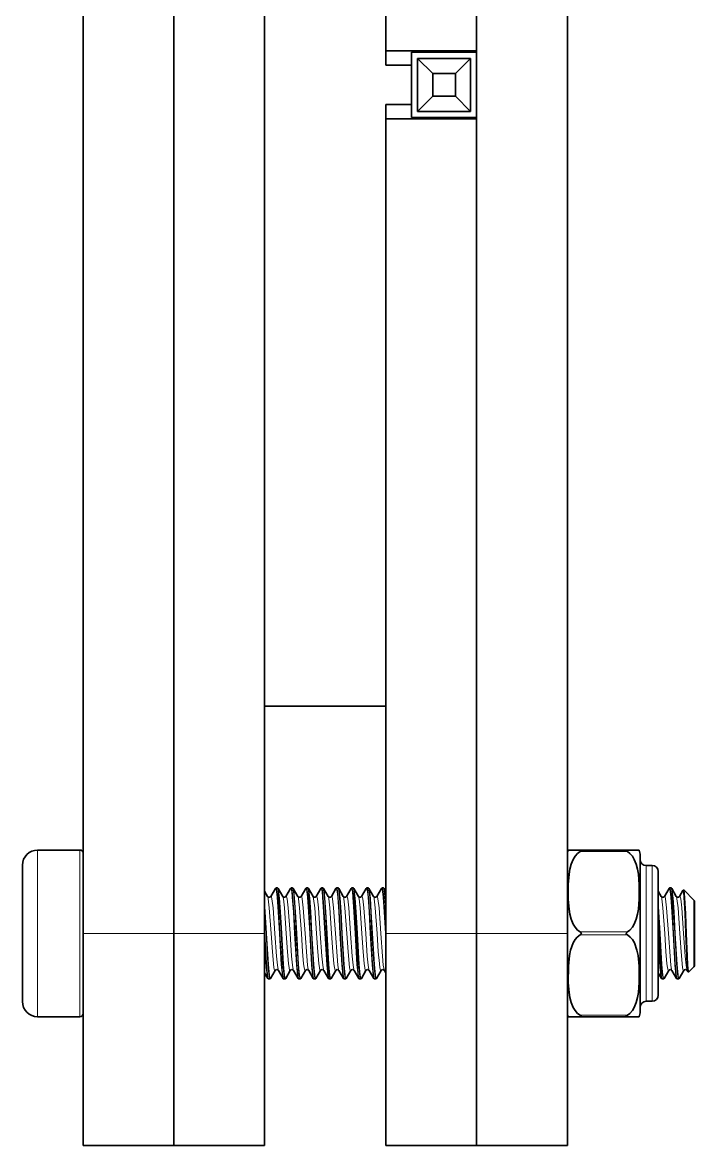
# Model space of a CAD drawing. Extents: x 413 to 941, y 150 to 687.
# Drawn here: x 423.9 to 446.1, y 385.5 to 422.56 of the extents above; entities that cross this region are included whole.
import ezdxf

# ---------------------------------------------------------------- set-up
doc = ezdxf.new("R2010")
doc.units = 0

msp = doc.modelspace()

# ---------------------------------------------------------------- linework, layer by layer
at = {"color": 7, "lineweight": 35}
for p, q in [((425.897, 392.5), (425.897, 448.5)), ((428.897, 392.5), (428.897, 448.5)), ((428.897, 392.5), (428.897, 448.5)), ((431.897, 392.5), (431.897, 448.5)), ((435.897, 421.625), (435.897, 448.5)), ((438.897, 421.625), (438.897, 448.5)), ((438.897, 448.5), (438.897, 392.5)), ((441.897, 448.5), (441.897, 392.5)), ((435.897, 392.5), (435.897, 419.375)), ((438.897, 392.5), (438.897, 419.375))]:
    msp.add_line(p, q, dxfattribs=at)
at = {"color": 7, "lineweight": 35, "ltscale": 0.025837}
msp.add_line((425.897, 422.793), (425.897, 421.76), dxfattribs=at)
at = {"color": 7, "lineweight": 35, "ltscale": 0.000237274}
msp.add_line((425.897, 422.559), (425.897, 422.549), dxfattribs=at)
at = {"color": 7, "lineweight": 35, "ltscale": 0.005042}
msp.add_line((425.897, 422.55), (425.897, 422.348), dxfattribs=at)
at = {"color": 7, "lineweight": 35, "ltscale": 0.015063}
msp.add_line((425.897, 422.55), (425.897, 421.947), dxfattribs=at)
at = {"color": 7, "lineweight": 35, "ltscale": 0.04453}
msp.add_line((425.897, 422.55), (425.897, 420.769), dxfattribs=at)
at = {"color": 7, "lineweight": 35, "ltscale": 0.000483704}
msp.add_line((425.897, 422.348), (425.897, 422.329), dxfattribs=at)
at = {"color": 7, "lineweight": 35, "ltscale": 0.000484467}
for p, q in [((425.897, 422.329), (425.897, 422.309)), ((425.897, 422.309), (425.897, 422.29))]:
    msp.add_line(p, q, dxfattribs=at)
at = {"color": 7, "lineweight": 35, "ltscale": 0.031985}
msp.add_line((425.897, 422.29), (425.897, 421.01), dxfattribs=at)
at = {"color": 7, "lineweight": 35, "ltscale": 0.000395203}
msp.add_line((425.897, 421.947), (425.897, 421.932), dxfattribs=at)
at = {"color": 7, "lineweight": 35, "ltscale": 0.00054245}
msp.add_line((425.897, 421.76), (425.897, 421.738), dxfattribs=at)
at = {"color": 7, "lineweight": 35, "ltscale": 0.026926}
msp.add_line((425.897, 421.738), (425.897, 420.661), dxfattribs=at)
at = {"color": 7, "lineweight": 35, "ltscale": 0.011875}
for p, q in [((435.897, 421.625), (435.897, 421.15)), ((435.897, 419.375), (435.897, 419.85))]:
    msp.add_line(p, q, dxfattribs=at)
at = {"color": 7, "lineweight": 35, "ltscale": 0.075}
for p, q in [((438.897, 421.625), (435.897, 421.625)), ((438.897, 419.375), (435.897, 419.375)), ((425.897, 385.5), (428.897, 385.5)), ((428.897, 385.5), (431.897, 385.5)), ((438.897, 385.5), (435.897, 385.5)), ((438.897, 385.5), (441.897, 385.5))]:
    msp.add_line(p, q, dxfattribs=at)
at = {"color": 7, "lineweight": 35, "ltscale": 0.053751}
for p, q in [((436.747, 421.575), (436.747, 419.425)), ((438.897, 421.575), (436.747, 421.575)), ((438.897, 419.425), (438.897, 421.575)), ((436.747, 419.425), (438.897, 419.425))]:
    msp.add_line(p, q, dxfattribs=at)
at = {"color": 7, "lineweight": 35, "ltscale": 0.04375}
for p, q in [((436.947, 421.375), (438.697, 421.375)), ((436.947, 419.625), (436.947, 421.375)), ((438.697, 421.375), (438.697, 419.625)), ((438.697, 419.625), (436.947, 419.625))]:
    msp.add_line(p, q, dxfattribs=at)
at = {"color": 7, "lineweight": 35, "ltscale": 0.017678}
for p, q in [((436.947, 421.375), (437.447, 420.875)), ((438.697, 421.375), (438.197, 420.875)), ((436.947, 419.625), (437.447, 420.125)), ((438.697, 419.625), (438.197, 420.125))]:
    msp.add_line(p, q, dxfattribs=at)
at = {"color": 7, "lineweight": 35, "ltscale": 0.00125}
for p, q in [((438.897, 421.625), (438.897, 421.575)), ((438.897, 419.375), (438.897, 419.425))]:
    msp.add_line(p, q, dxfattribs=at)
at = {"color": 7, "lineweight": 35, "ltscale": 0.006298}
msp.add_line((425.897, 421.01), (425.897, 420.758), dxfattribs=at)
at = {"color": 7, "lineweight": 35, "ltscale": 0.02125}
for p, q in [((436.747, 421.15), (435.897, 421.15)), ((436.747, 419.85), (435.897, 419.85))]:
    msp.add_line(p, q, dxfattribs=at)
at = {"color": 7, "lineweight": 35, "ltscale": 0.004346}
msp.add_line((425.897, 420.769), (425.897, 420.595), dxfattribs=at)
at = {"color": 7, "lineweight": 35, "ltscale": 0.002425}
msp.add_line((425.897, 420.758), (425.897, 420.661), dxfattribs=at)
at = {"color": 7, "lineweight": 35, "ltscale": 0.001661}
msp.add_line((425.897, 420.662), (425.897, 420.595), dxfattribs=at)
at = {"color": 7, "lineweight": 35, "ltscale": 0.001657}
msp.add_line((425.897, 420.661), (425.897, 420.595), dxfattribs=at)
at = {"color": 7, "lineweight": 35, "ltscale": 0.01875}
for p, q in [((437.447, 420.875), (438.197, 420.875)), ((437.447, 420.125), (437.447, 420.875)), ((438.197, 420.875), (438.197, 420.125)), ((438.197, 420.125), (437.447, 420.125))]:
    msp.add_line(p, q, dxfattribs=at)
at = {"color": 7, "lineweight": 35, "ltscale": 0.003192}
msp.add_line((425.897, 420.595), (425.897, 420.467), dxfattribs=at)
at = {"color": 7, "lineweight": 35, "ltscale": 0.02849}
msp.add_line((425.897, 420.467), (425.897, 419.328), dxfattribs=at)
at = {"color": 7, "lineweight": 35, "ltscale": 0.010023}
msp.add_line((425.897, 420.395), (425.897, 419.994), dxfattribs=at)
at = {"color": 7, "lineweight": 35, "ltscale": 0.006127}
msp.add_line((425.897, 419.994), (425.897, 419.749), dxfattribs=at)
at = {"color": 7, "lineweight": 35, "ltscale": 0.042017}
msp.add_line((425.897, 419.749), (425.897, 418.068), dxfattribs=at)
at = {"color": 7, "lineweight": 35, "ltscale": 0.000974274}
msp.add_line((425.897, 419.654), (425.897, 419.615), dxfattribs=at)
at = {"color": 7, "lineweight": 35, "ltscale": 0.026574}
msp.add_line((425.897, 419.615), (425.897, 418.552), dxfattribs=at)
at = {"color": 7, "lineweight": 35, "ltscale": 0.012097}
msp.add_line((425.897, 418.552), (425.897, 418.068), dxfattribs=at)
at = {"color": 7, "lineweight": 35, "ltscale": 0.000199127}
msp.add_line((425.897, 418.436), (425.897, 418.428), dxfattribs=at)
at = {"color": 7, "lineweight": 35, "ltscale": 0.001402}
msp.add_line((425.897, 418.428), (425.897, 418.372), dxfattribs=at)
at = {"color": 7, "lineweight": 35, "ltscale": 0.00761}
msp.add_line((425.897, 418.372), (425.897, 418.068), dxfattribs=at)
at = {"color": 7, "lineweight": 35, "ltscale": 0.02868}
for p, q in [((425.897, 416.921), (425.897, 418.068)), ((425.897, 405.343), (425.897, 406.49))]:
    msp.add_line(p, q, dxfattribs=at)
at = {"color": 7, "lineweight": 35, "ltscale": 0.054348}
msp.add_line((425.897, 417.33), (425.897, 415.156), dxfattribs=at)
at = {"color": 7, "lineweight": 35, "ltscale": 0.04184}
msp.add_line((425.897, 417.186), (425.897, 415.512), dxfattribs=at)
at = {"color": 7, "lineweight": 35, "ltscale": 0.011211}
msp.add_line((425.897, 416.921), (425.897, 416.472), dxfattribs=at)
at = {"color": 7, "lineweight": 35, "ltscale": 0.011949}
msp.add_line((425.897, 415.512), (425.897, 415.034), dxfattribs=at)
at = {"color": 7, "lineweight": 35, "ltscale": 0.054813}
msp.add_line((425.897, 415.034), (425.897, 412.842), dxfattribs=at)
at = {"color": 7, "lineweight": 35, "ltscale": 0.055901}
msp.add_line((425.897, 414.853), (425.897, 412.617), dxfattribs=at)
at = {"color": 7, "lineweight": 35, "ltscale": 0.037263}
msp.add_line((425.897, 412.617), (425.897, 411.127), dxfattribs=at)
at = {"color": 7, "lineweight": 35, "ltscale": 0.062581}
msp.add_line((425.897, 412.411), (425.897, 409.908), dxfattribs=at)
at = {"color": 7, "lineweight": 35, "ltscale": 0.089017}
msp.add_line((425.897, 411.366), (425.897, 407.806), dxfattribs=at)
at = {"color": 7, "lineweight": 35, "ltscale": 0.006979}
msp.add_line((425.897, 409.943), (425.897, 409.663), dxfattribs=at)
at = {"color": 7, "lineweight": 35, "ltscale": 0.00039444}
msp.add_line((425.897, 409.908), (425.897, 409.892), dxfattribs=at)
at = {"color": 7, "lineweight": 35, "ltscale": 0.035777}
msp.add_line((425.897, 409.892), (425.897, 408.461), dxfattribs=at)
at = {"color": 7, "lineweight": 35, "ltscale": 0.060065}
msp.add_line((425.897, 409.663), (425.897, 407.261), dxfattribs=at)
at = {"color": 7, "lineweight": 35, "ltscale": 0.068884}
msp.add_line((425.897, 409.246), (425.897, 406.491), dxfattribs=at)
at = {"color": 7, "lineweight": 35, "ltscale": 0.011168}
msp.add_line((425.897, 408.509), (425.897, 408.062), dxfattribs=at)
at = {"color": 7, "lineweight": 35, "ltscale": 0.023036}
msp.add_line((425.897, 408.062), (425.897, 407.141), dxfattribs=at)
at = {"color": 7, "lineweight": 35, "ltscale": 0.019276}
msp.add_line((425.897, 407.261), (425.897, 406.49), dxfattribs=at)
at = {"color": 7, "lineweight": 35, "ltscale": 0.016261}
msp.add_line((425.897, 407.141), (425.897, 406.491), dxfattribs=at)
at = {"color": 7, "lineweight": 35, "ltscale": 0.00759}
msp.add_line((425.897, 406.794), (425.897, 406.491), dxfattribs=at)
at = {"color": 7, "lineweight": 35, "ltscale": 0.045059}
msp.add_line((425.897, 405.904), (425.897, 404.102), dxfattribs=at)
at = {"color": 7, "lineweight": 35, "ltscale": 0.015641}
msp.add_line((425.897, 405.343), (425.897, 404.718), dxfattribs=at)
at = {"color": 7, "lineweight": 35, "ltscale": 0.03101}
msp.add_line((425.897, 405.343), (425.897, 404.103), dxfattribs=at)
at = {"color": 7, "lineweight": 35, "ltscale": 0.023621}
msp.add_line((425.897, 405.343), (425.897, 404.398), dxfattribs=at)
at = {"color": 7, "lineweight": 35, "ltscale": 0.001384}
msp.add_line((425.897, 404.718), (425.897, 404.662), dxfattribs=at)
at = {"color": 7, "lineweight": 35, "ltscale": 0.00017395}
msp.add_line((425.897, 404.662), (425.897, 404.655), dxfattribs=at)
at = {"color": 7, "lineweight": 35, "ltscale": 0.013805}
msp.add_line((425.897, 404.655), (425.897, 404.103), dxfattribs=at)
at = {"color": 7, "lineweight": 35, "ltscale": 0.009008}
msp.add_line((425.897, 404.463), (425.897, 404.103), dxfattribs=at)
at = {"color": 7, "lineweight": 35, "ltscale": 0.003593}
msp.add_line((425.897, 403.959), (425.897, 404.102), dxfattribs=at)
at = {"color": 7, "lineweight": 35, "ltscale": 0.00974}
msp.add_line((425.897, 403.569), (425.897, 403.959), dxfattribs=at)
at = {"color": 7, "lineweight": 35, "ltscale": 0.015029}
msp.add_line((425.897, 402.968), (425.897, 403.569), dxfattribs=at)
at = {"color": 7, "lineweight": 35, "ltscale": 0.003916}
msp.add_line((425.897, 402.968), (425.897, 402.812), dxfattribs=at)
at = {"color": 7, "lineweight": 35, "ltscale": 0.011823}
msp.add_line((425.897, 402.968), (425.897, 402.495), dxfattribs=at)
at = {"color": 7, "lineweight": 35, "ltscale": 0.005919}
msp.add_line((425.897, 402.896), (425.897, 402.659), dxfattribs=at)
at = {"color": 7, "lineweight": 35, "ltscale": 0.017462}
msp.add_line((425.897, 402.812), (425.897, 402.113), dxfattribs=at)
at = {"color": 7, "lineweight": 35, "ltscale": 0.000294495}
msp.add_line((425.897, 402.812), (425.897, 402.8), dxfattribs=at)
at = {"color": 7, "lineweight": 35, "ltscale": 0.000687408}
msp.add_line((425.897, 402.686), (425.897, 402.658), dxfattribs=at)
at = {"color": 7, "lineweight": 35, "ltscale": 0.000939941}
msp.add_line((425.897, 402.659), (425.897, 402.622), dxfattribs=at)
at = {"color": 7, "lineweight": 35, "ltscale": 0.011124}
msp.add_line((425.897, 402.622), (425.897, 402.177), dxfattribs=at)
at = {"color": 7, "lineweight": 35, "ltscale": 0.000863647}
msp.add_line((425.897, 402.177), (425.897, 402.142), dxfattribs=at)
at = {"color": 7, "lineweight": 35, "ltscale": 0.017113}
msp.add_line((425.897, 402.142), (425.897, 401.458), dxfattribs=at)
at = {"color": 7, "lineweight": 35, "ltscale": 0.002512}
msp.add_line((425.897, 402.035), (425.897, 401.935), dxfattribs=at)
at = {"color": 7, "lineweight": 35, "ltscale": 0.016129}
msp.add_line((425.897, 401.935), (425.897, 401.29), dxfattribs=at)
at = {"color": 7, "lineweight": 35, "ltscale": 0.000392151}
msp.add_line((425.897, 401.29), (425.897, 401.274), dxfattribs=at)
at = {"color": 7, "lineweight": 35, "ltscale": 0.014926}
msp.add_line((425.897, 401.274), (425.897, 400.677), dxfattribs=at)
at = {"color": 7, "lineweight": 35, "ltscale": 0.013927}
msp.add_line((425.897, 401.274), (425.897, 400.717), dxfattribs=at)
at = {"color": 7, "lineweight": 35, "ltscale": 0.009209}
msp.add_line((425.897, 401.274), (425.897, 400.906), dxfattribs=at)
at = {"color": 7, "lineweight": 35, "ltscale": 0.003032}
msp.add_line((425.897, 400.906), (425.897, 400.784), dxfattribs=at)
at = {"color": 7, "lineweight": 35, "ltscale": 8.46863e-05}
msp.add_line((425.897, 400.717), (425.897, 400.714), dxfattribs=at)
at = {"color": 7, "lineweight": 35, "ltscale": 0.003942}
msp.add_line((425.897, 400.714), (425.897, 400.556), dxfattribs=at)
at = {"color": 7, "lineweight": 35, "ltscale": 0.1}
msp.add_line((431.897, 400), (435.897, 400), dxfattribs=at)
at = {"color": 7, "lineweight": 13, "ltscale": 0.035789}
for p, q in [((424.397, 395.25), (424.397, 393.818)), ((425.797, 395.25), (425.797, 393.818))]:
    msp.add_line(p, q, dxfattribs=at)
at = {"color": 7, "lineweight": 35, "ltscale": 0.035}
for p, q in [((425.797, 395.25), (424.397, 395.25)), ((425.797, 389.75), (424.397, 389.75))]:
    msp.add_line(p, q, dxfattribs=at)
at = {"color": 7, "lineweight": 35, "ltscale": 0.034488}
msp.add_line((425.897, 395.15), (425.897, 393.771), dxfattribs=at)
at = {"color": 7, "lineweight": 35, "ltscale": 0.009785}
for p, q in [((441.923, 395.25), (442.314, 395.25)), ((443.879, 395.25), (444.271, 395.25)), ((441.923, 389.75), (442.314, 389.75)), ((444.271, 389.75), (443.879, 389.75))]:
    msp.add_line(p, q, dxfattribs=at)
at = {"color": 7, "lineweight": 35, "ltscale": 0.039131}
for p, q in [((442.314, 395.25), (443.879, 395.25)), ((442.314, 389.75), (443.879, 389.75))]:
    msp.add_line(p, q, dxfattribs=at)
at = {"color": 7, "lineweight": 13, "ltscale": 0.039131}
for p, q in [((442.314, 395.2), (443.879, 395.2)), ((442.314, 392.55), (443.879, 392.55)), ((442.314, 392.45), (443.879, 392.45)), ((442.314, 389.8), (443.879, 389.8))]:
    msp.add_line(p, q, dxfattribs=at)
at = {"color": 7, "lineweight": 35, "ltscale": 0.030886}
msp.add_line((444.297, 393.84), (444.297, 395.075), dxfattribs=at)
at = {"color": 7, "lineweight": 35, "ltscale": 0.029282}
msp.add_line((423.897, 394.75), (423.897, 393.579), dxfattribs=at)
at = {"color": 7, "lineweight": 13, "ltscale": 0.0829}
for p, q in [((444.497, 391.425), (444.497, 394.741)), ((444.697, 391.425), (444.697, 394.741))]:
    msp.add_line(p, q, dxfattribs=at)
at = {"color": 7, "lineweight": 35, "ltscale": 0.005}
for p, q in [((444.497, 394.741), (444.697, 394.741)), ((444.497, 390.259), (444.697, 390.259))]:
    msp.add_line(p, q, dxfattribs=at)
at = {"color": 7, "lineweight": 35, "ltscale": 0.075504}
msp.add_line((444.897, 391.521), (444.897, 394.541), dxfattribs=at)
at = {"color": 7, "lineweight": 35, "ltscale": 0.007571}
for p, q in [((432.253, 393.984), (432.101, 393.722)), ((432.342, 393.984), (432.494, 393.722)), ((432.753, 393.984), (432.601, 393.722)), ((432.842, 393.984), (432.994, 393.722)), ((433.253, 393.984), (433.101, 393.722)), ((433.342, 393.984), (433.494, 393.722)), ((433.753, 393.984), (433.601, 393.722)), ((433.842, 393.984), (433.994, 393.722)), ((434.253, 393.984), (434.101, 393.722)), ((434.342, 393.984), (434.494, 393.722)), ((434.753, 393.984), (434.601, 393.722)), ((434.842, 393.984), (434.994, 393.722)), ((435.253, 393.984), (435.101, 393.722)), ((435.342, 393.984), (435.494, 393.722)), ((435.753, 393.984), (435.601, 393.722)), ((445.253, 393.984), (445.101, 393.722)), ((445.342, 393.984), (445.494, 393.722))]:
    msp.add_line(p, q, dxfattribs=at)
at = {"color": 7, "lineweight": 35, "ltscale": 0.000984192}
for p, q in [((432.317, 394), (432.278, 394)), ((432.817, 394), (432.778, 394)), ((433.317, 394), (433.278, 394)), ((433.817, 394), (433.778, 394)), ((434.317, 394), (434.278, 394)), ((434.817, 394), (434.778, 394)), ((435.317, 394), (435.278, 394)), ((435.817, 394), (435.778, 394)), ((445.317, 394), (445.278, 394)), ((432.067, 391), (432.028, 391)), ((432.567, 391), (432.528, 391)), ((433.067, 391), (433.028, 391)), ((433.567, 391), (433.528, 391)), ((434.067, 391), (434.028, 391)), ((434.567, 391), (434.528, 391)), ((435.067, 391), (435.028, 391)), ((435.567, 391), (435.528, 391)), ((445.067, 391), (445.028, 391)), ((445.567, 391), (445.528, 391))]:
    msp.add_line(p, q, dxfattribs=at)
at = {"color": 7, "lineweight": 35, "ltscale": 0.002735}
msp.add_line((435.842, 393.984), (435.897, 393.889), dxfattribs=at)
at = {"color": 7, "lineweight": 35, "ltscale": 0.083218}
msp.add_line((423.897, 393.579), (423.897, 390.25), dxfattribs=at)
at = {"color": 7, "lineweight": 13, "ltscale": 0.101711}
for p, q in [((424.397, 393.818), (424.397, 389.75)), ((425.797, 393.818), (425.797, 389.75))]:
    msp.add_line(p, q, dxfattribs=at)
at = {"color": 7, "lineweight": 35, "ltscale": 0.098012}
msp.add_line((425.897, 393.771), (425.897, 389.85), dxfattribs=at)
at = {"color": 7, "lineweight": 35, "ltscale": 0.004836}
for p, q in [((431.897, 393.889), (431.994, 393.722)), ((444.897, 393.889), (444.994, 393.722))]:
    msp.add_line(p, q, dxfattribs=at)
at = {"color": 7, "lineweight": 35, "ltscale": 0.097885}
msp.add_line((444.297, 389.925), (444.297, 393.84), dxfattribs=at)
at = {"color": 7, "lineweight": 35, "ltscale": 0.005623}
msp.add_line((445.714, 393.916), (445.601, 393.722), dxfattribs=at)
at = {"color": 7, "lineweight": 35, "ltscale": 0.011418}
msp.add_line((446.073, 393.599), (445.75, 393.922), dxfattribs=at)
at = {"color": 7, "lineweight": 13, "ltscale": 0.014304}
msp.add_line((446.073, 393.599), (446.073, 393.027), dxfattribs=at)
at = {"color": 7, "lineweight": 13, "ltscale": 0.008567}
msp.add_line((431.897, 393.557), (431.919, 393.215), dxfattribs=at)
at = {"color": 7, "lineweight": 13, "ltscale": 0.002283}
for p, q in [((431.897, 393.31), (431.902, 393.219)), ((444.897, 393.31), (444.902, 393.219))]:
    msp.add_line(p, q, dxfattribs=at)
at = {"color": 7, "lineweight": 13, "ltscale": 0.01803}
for p, q in [((431.902, 393.219), (431.942, 392.499)), ((432.402, 393.219), (432.442, 392.499)), ((432.902, 393.219), (432.942, 392.499)), ((433.402, 393.219), (433.442, 392.499)), ((433.902, 393.219), (433.942, 392.499)), ((434.402, 393.219), (434.442, 392.499)), ((434.902, 393.219), (434.942, 392.499)), ((435.402, 393.219), (435.442, 392.499)), ((444.902, 393.219), (444.942, 392.499)), ((445.402, 393.219), (445.442, 392.499))]:
    msp.add_line(p, q, dxfattribs=at)
at = {"color": 7, "lineweight": 13, "ltscale": 0.017906}
for p, q in [((431.919, 393.215), (431.959, 392.5)), ((432.419, 393.215), (432.459, 392.5)), ((432.919, 393.215), (432.959, 392.5)), ((433.419, 393.215), (433.459, 392.5)), ((433.919, 393.215), (433.959, 392.5)), ((434.419, 393.215), (434.459, 392.5)), ((434.919, 393.215), (434.959, 392.5)), ((435.419, 393.215), (435.459, 392.5)), ((444.919, 393.215), (444.959, 392.5)), ((445.419, 393.215), (445.459, 392.5))]:
    msp.add_line(p, q, dxfattribs=at)
at = {"color": 7, "lineweight": 13, "ltscale": 0.017865}
for p, q in [((432.385, 392.5), (432.346, 393.214)), ((432.885, 392.5), (432.846, 393.214)), ((433.385, 392.5), (433.346, 393.214)), ((433.885, 392.5), (433.846, 393.214)), ((434.385, 392.5), (434.346, 393.214)), ((434.885, 392.5), (434.846, 393.214)), ((435.385, 392.5), (435.346, 393.214)), ((435.885, 392.5), (435.846, 393.214)), ((445.385, 392.5), (445.346, 393.214))]:
    msp.add_line(p, q, dxfattribs=at)
at = {"color": 7, "lineweight": 13, "ltscale": 0.017983}
for p, q in [((432.403, 392.501), (432.363, 393.219)), ((432.903, 392.501), (432.863, 393.219)), ((433.403, 392.501), (433.363, 393.219)), ((433.903, 392.501), (433.863, 393.219)), ((434.403, 392.501), (434.363, 393.219)), ((434.903, 392.501), (434.863, 393.219)), ((435.403, 392.501), (435.363, 393.219)), ((445.403, 392.501), (445.363, 393.219))]:
    msp.add_line(p, q, dxfattribs=at)
at = {"color": 7, "lineweight": 13, "ltscale": 0.01515}
msp.add_line((435.897, 392.614), (435.863, 393.219), dxfattribs=at)
at = {"color": 7, "lineweight": 13, "ltscale": 0.00868}
msp.add_line((444.896, 393.562), (444.919, 393.215), dxfattribs=at)
at = {"color": 7, "lineweight": 35, "ltscale": 0.013569}
msp.add_line((446.097, 393.543), (446.097, 393), dxfattribs=at)
at = {"color": 7, "lineweight": 13, "ltscale": 0.016338}
msp.add_line((445.798, 392.5), (445.773, 393.153), dxfattribs=at)
at = {"color": 7, "lineweight": 13, "ltscale": 0.016383}
msp.add_line((445.829, 392.501), (445.804, 393.156), dxfattribs=at)
at = {"color": 7, "lineweight": 13, "ltscale": 0.040654}
msp.add_line((446.073, 393.027), (446.073, 391.401), dxfattribs=at)
at = {"color": 7, "lineweight": 35, "ltscale": 0.038561}
msp.add_line((446.097, 393), (446.097, 391.457), dxfattribs=at)
at = {"color": 7, "lineweight": 35, "ltscale": 0.175}
for p, q in [((425.897, 392.5), (425.897, 385.5)), ((428.897, 392.5), (428.897, 385.5)), ((428.897, 392.5), (428.897, 385.5)), ((431.897, 392.5), (431.897, 385.5)), ((435.897, 392.5), (435.897, 385.5)), ((438.897, 392.5), (438.897, 385.5)), ((438.897, 385.5), (438.897, 392.5)), ((441.897, 385.5), (441.897, 392.5))]:
    msp.add_line(p, q, dxfattribs=at)
at = {"color": 7, "lineweight": 13, "ltscale": 0.075}
for p, q in [((425.897, 392.5), (428.897, 392.5)), ((428.897, 392.5), (431.897, 392.5)), ((438.897, 392.5), (435.897, 392.5)), ((438.897, 392.5), (441.897, 392.5))]:
    msp.add_line(p, q, dxfattribs=at)
at = {"color": 7, "lineweight": 13, "ltscale": 0.002833}
for p, q in [((431.903, 392.501), (431.897, 392.614)), ((444.903, 392.501), (444.897, 392.614))]:
    msp.add_line(p, q, dxfattribs=at)
at = {"color": 7, "lineweight": 13, "ltscale": 0.005276}
msp.add_line((435.897, 392.289), (435.885, 392.5), dxfattribs=at)
at = {"color": 7, "lineweight": 13, "ltscale": 0.029171}
for p, q in [((444.497, 390.259), (444.497, 391.425)), ((444.697, 390.259), (444.697, 391.425))]:
    msp.add_line(p, q, dxfattribs=at)
at = {"color": 7, "lineweight": 35, "ltscale": 0.026568}
msp.add_line((444.897, 390.459), (444.897, 391.521), dxfattribs=at)
at = {"color": 7, "lineweight": 35, "ltscale": 0.005813}
msp.add_line((446.073, 391.401), (445.909, 391.236), dxfattribs=at)
at = {"color": 7, "lineweight": 35, "ltscale": 0.005298}
for p, q in [((432.003, 391.016), (431.897, 391.2)), ((445.003, 391.016), (444.897, 391.2))]:
    msp.add_line(p, q, dxfattribs=at)
at = {"color": 7, "lineweight": 35, "ltscale": 0.007572}
for p, q in [((432.092, 391.016), (432.244, 391.278)), ((432.503, 391.016), (432.351, 391.278)), ((432.592, 391.016), (432.744, 391.278)), ((433.003, 391.016), (432.851, 391.278)), ((433.092, 391.016), (433.244, 391.278)), ((433.503, 391.016), (433.351, 391.278)), ((433.592, 391.016), (433.744, 391.278)), ((434.003, 391.016), (433.851, 391.278)), ((434.092, 391.016), (434.244, 391.278)), ((434.503, 391.016), (434.351, 391.278)), ((434.592, 391.016), (434.744, 391.278)), ((435.003, 391.016), (434.851, 391.278)), ((435.092, 391.016), (435.244, 391.278)), ((435.503, 391.016), (435.351, 391.278)), ((435.592, 391.016), (435.744, 391.278)), ((445.092, 391.016), (445.244, 391.278)), ((445.503, 391.016), (445.351, 391.278)), ((445.592, 391.016), (445.744, 391.278))]:
    msp.add_line(p, q, dxfattribs=at)
at = {"color": 7, "lineweight": 35, "ltscale": 0.002276}
msp.add_line((435.897, 391.2), (435.851, 391.278), dxfattribs=at)
at = {"color": 7, "lineweight": 35, "ltscale": 0.001036}
msp.add_line((445.872, 391.242), (445.851, 391.278), dxfattribs=at)
at = {"color": 7, "lineweight": 35}
for points in [[(442.314, 395.2), (442.231, 395.139), (442.149, 395.046), (442.086, 394.941), (442.022, 394.783), (441.98, 394.62), (441.953, 394.452), (441.927, 394.117), (441.923, 393.931)], [(442.314, 395.25), (442.357, 395.243), (442.361, 395.234), (442.314, 395.2)], [(443.879, 395.25), (443.836, 395.243), (443.833, 395.234), (443.879, 395.2)], [(443.879, 395.2), (443.962, 395.139), (444.044, 395.046), (444.107, 394.941), (444.171, 394.783), (444.213, 394.62), (444.24, 394.452), (444.266, 394.117), (444.27, 393.931)], [(442.314, 392.55), (442.231, 392.611), (442.149, 392.704), (442.086, 392.809), (442.022, 392.967), (441.98, 393.13), (441.953, 393.298), (441.927, 393.633), (441.923, 393.931)], [(443.879, 392.55), (443.962, 392.611), (444.044, 392.704), (444.107, 392.809), (444.171, 392.967), (444.213, 393.13), (444.24, 393.298), (444.266, 393.633), (444.27, 393.931)], [(442.314, 392.55), (442.361, 392.498), (442.314, 392.45)], [(443.879, 392.55), (443.832, 392.498), (443.879, 392.45)], [(442.314, 389.8), (442.231, 389.861), (442.149, 389.954), (442.086, 390.059), (442.022, 390.217), (441.98, 390.38), (441.953, 390.548), (441.927, 390.883), (441.929, 391.415), (441.963, 391.77), (441.998, 391.947), (442.083, 392.185), (442.149, 392.296), (442.222, 392.381), (442.314, 392.45)], [(443.879, 389.8), (443.962, 389.861), (444.044, 389.954), (444.107, 390.059), (444.171, 390.217), (444.213, 390.38), (444.24, 390.548), (444.266, 390.883), (444.264, 391.415), (444.23, 391.77), (444.195, 391.947), (444.11, 392.185), (444.044, 392.296), (443.971, 392.381), (443.879, 392.45)], [(442.314, 389.8), (442.357, 389.771), (442.36, 389.759), (442.314, 389.75)], [(443.879, 389.8), (443.836, 389.771), (443.833, 389.759), (443.879, 389.75)]]:
    msp.add_lwpolyline(points, dxfattribs=at)
at = {"color": 7, "lineweight": 13}
for points in [[(432.253, 393.984), (432.257, 393.989), (432.26, 393.99), (432.262, 393.99), (432.263, 393.989), (432.266, 393.986), (432.275, 393.964), (432.293, 393.868), (432.311, 393.696), (432.346, 393.214)], [(432.278, 394), (432.279, 394), (432.282, 393.997), (432.285, 393.993), (432.292, 393.977), (432.319, 393.805), (432.363, 393.219)], [(432.317, 394), (432.319, 394), (432.322, 393.997), (432.325, 393.993), (432.331, 393.977), (432.358, 393.805), (432.402, 393.219)], [(432.342, 393.984), (432.347, 393.971), (432.358, 393.927), (432.388, 393.663), (432.419, 393.215)], [(432.753, 393.984), (432.757, 393.989), (432.76, 393.99), (432.762, 393.99), (432.763, 393.989), (432.766, 393.986), (432.775, 393.964), (432.793, 393.868), (432.811, 393.696), (432.846, 393.214)], [(432.778, 394), (432.779, 394), (432.782, 393.997), (432.785, 393.993), (432.792, 393.977), (432.819, 393.805), (432.863, 393.219)], [(432.817, 394), (432.819, 394), (432.822, 393.997), (432.825, 393.993), (432.831, 393.977), (432.858, 393.805), (432.902, 393.219)], [(432.842, 393.984), (432.847, 393.971), (432.858, 393.927), (432.888, 393.663), (432.919, 393.215)], [(433.253, 393.984), (433.257, 393.989), (433.26, 393.99), (433.262, 393.99), (433.263, 393.989), (433.266, 393.986), (433.275, 393.964), (433.293, 393.868), (433.311, 393.696), (433.346, 393.214)], [(433.278, 394), (433.279, 394), (433.282, 393.997), (433.285, 393.993), (433.292, 393.977), (433.319, 393.805), (433.363, 393.219)], [(433.317, 394), (433.319, 394), (433.322, 393.997), (433.325, 393.993), (433.331, 393.977), (433.358, 393.805), (433.402, 393.219)], [(433.342, 393.984), (433.347, 393.971), (433.358, 393.927), (433.388, 393.663), (433.419, 393.215)], [(433.753, 393.984), (433.757, 393.989), (433.76, 393.99), (433.762, 393.99), (433.763, 393.989), (433.766, 393.986), (433.775, 393.964), (433.793, 393.868), (433.811, 393.696), (433.846, 393.214)], [(433.778, 394), (433.779, 394), (433.782, 393.997), (433.785, 393.993), (433.792, 393.977), (433.819, 393.805), (433.863, 393.219)], [(433.817, 394), (433.819, 394), (433.822, 393.997), (433.825, 393.993), (433.831, 393.977), (433.858, 393.805), (433.902, 393.219)], [(433.842, 393.984), (433.847, 393.971), (433.858, 393.927), (433.888, 393.663), (433.919, 393.215)], [(434.253, 393.984), (434.257, 393.989), (434.26, 393.99), (434.262, 393.99), (434.263, 393.989), (434.266, 393.986), (434.275, 393.964), (434.293, 393.868), (434.311, 393.696), (434.346, 393.214)], [(434.278, 394), (434.279, 394), (434.282, 393.997), (434.285, 393.993), (434.292, 393.977), (434.319, 393.805), (434.363, 393.219)], [(434.317, 394), (434.319, 394), (434.322, 393.997), (434.325, 393.993), (434.331, 393.977), (434.358, 393.805), (434.402, 393.219)], [(434.342, 393.984), (434.347, 393.971), (434.358, 393.927), (434.388, 393.663), (434.419, 393.215)], [(434.753, 393.984), (434.757, 393.989), (434.76, 393.99), (434.762, 393.99), (434.763, 393.989), (434.766, 393.986), (434.775, 393.964), (434.793, 393.868), (434.811, 393.696), (434.846, 393.214)], [(434.778, 394), (434.779, 394), (434.782, 393.997), (434.785, 393.993), (434.792, 393.977), (434.819, 393.805), (434.863, 393.219)], [(434.817, 394), (434.819, 394), (434.822, 393.997), (434.825, 393.993), (434.831, 393.977), (434.858, 393.805), (434.902, 393.219)], [(434.842, 393.984), (434.847, 393.971), (434.858, 393.927), (434.888, 393.663), (434.919, 393.215)], [(435.253, 393.984), (435.257, 393.989), (435.26, 393.99), (435.262, 393.99), (435.263, 393.989), (435.266, 393.986), (435.275, 393.964), (435.293, 393.868), (435.311, 393.696), (435.346, 393.214)], [(435.278, 394), (435.279, 394), (435.282, 393.997), (435.285, 393.993), (435.292, 393.977), (435.319, 393.805), (435.363, 393.219)], [(435.317, 394), (435.319, 394), (435.322, 393.997), (435.325, 393.993), (435.331, 393.977), (435.358, 393.805), (435.402, 393.219)], [(435.342, 393.984), (435.347, 393.971), (435.358, 393.927), (435.388, 393.663), (435.419, 393.215)], [(435.753, 393.984), (435.757, 393.989), (435.76, 393.99), (435.762, 393.99), (435.763, 393.989), (435.766, 393.986), (435.775, 393.964), (435.793, 393.868), (435.811, 393.696), (435.846, 393.214)], [(435.778, 394), (435.779, 394), (435.782, 393.997), (435.785, 393.993), (435.792, 393.977), (435.819, 393.805), (435.863, 393.219)], [(435.817, 394), (435.818, 394), (435.821, 393.998), (435.824, 393.994), (435.83, 393.98), (435.855, 393.829), (435.897, 393.31)], [(435.842, 393.984), (435.847, 393.972), (435.857, 393.932), (435.897, 393.557)], [(445.253, 393.984), (445.257, 393.989), (445.26, 393.99), (445.262, 393.99), (445.263, 393.989), (445.266, 393.986), (445.275, 393.964), (445.293, 393.868), (445.311, 393.696), (445.346, 393.214)], [(445.278, 394), (445.279, 394), (445.282, 393.997), (445.285, 393.993), (445.292, 393.977), (445.319, 393.805), (445.363, 393.219)], [(445.317, 394), (445.319, 394), (445.322, 393.997), (445.325, 393.993), (445.331, 393.977), (445.358, 393.805), (445.402, 393.219)], [(445.342, 393.984), (445.347, 393.971), (445.358, 393.927), (445.388, 393.663), (445.419, 393.215)], [(432.11, 392.5), (432.05, 393.342), (432.015, 393.64), (432.001, 393.704), (431.994, 393.722)], [(432.235, 392.5), (432.174, 393.349), (432.139, 393.646), (432.123, 393.711), (432.115, 393.727), (432.111, 393.729), (432.107, 393.729), (432.103, 393.725), (432.101, 393.722)], [(432.61, 392.5), (432.55, 393.342), (432.515, 393.64), (432.501, 393.704), (432.494, 393.722)], [(432.735, 392.5), (432.674, 393.349), (432.639, 393.646), (432.623, 393.711), (432.615, 393.727), (432.611, 393.729), (432.607, 393.729), (432.603, 393.725), (432.601, 393.722)], [(433.11, 392.5), (433.05, 393.342), (433.015, 393.64), (433.001, 393.704), (432.994, 393.722)], [(433.235, 392.5), (433.174, 393.349), (433.139, 393.646), (433.123, 393.711), (433.115, 393.727), (433.111, 393.729), (433.107, 393.729), (433.103, 393.725), (433.101, 393.722)], [(433.61, 392.5), (433.55, 393.342), (433.515, 393.64), (433.501, 393.704), (433.494, 393.722)], [(433.735, 392.5), (433.674, 393.349), (433.639, 393.646), (433.623, 393.711), (433.615, 393.727), (433.611, 393.729), (433.607, 393.729), (433.603, 393.725), (433.601, 393.722)], [(434.11, 392.5), (434.05, 393.342), (434.015, 393.64), (434.001, 393.704), (433.994, 393.722)], [(434.235, 392.5), (434.174, 393.349), (434.139, 393.646), (434.123, 393.711), (434.115, 393.727), (434.111, 393.729), (434.107, 393.729), (434.103, 393.725), (434.101, 393.722)], [(434.61, 392.5), (434.55, 393.342), (434.515, 393.64), (434.501, 393.704), (434.494, 393.722)], [(434.735, 392.5), (434.674, 393.349), (434.639, 393.646), (434.623, 393.711), (434.615, 393.727), (434.611, 393.729), (434.607, 393.729), (434.603, 393.725), (434.601, 393.722)], [(435.11, 392.5), (435.05, 393.342), (435.015, 393.64), (435.001, 393.704), (434.994, 393.722)], [(435.235, 392.5), (435.174, 393.349), (435.139, 393.646), (435.123, 393.711), (435.115, 393.727), (435.111, 393.729), (435.107, 393.729), (435.103, 393.725), (435.101, 393.722)], [(435.61, 392.5), (435.55, 393.342), (435.515, 393.64), (435.501, 393.704), (435.494, 393.722)], [(435.735, 392.5), (435.674, 393.349), (435.639, 393.646), (435.623, 393.711), (435.615, 393.727), (435.611, 393.729), (435.607, 393.729), (435.603, 393.725), (435.601, 393.722)], [(445.11, 392.5), (445.05, 393.342), (445.015, 393.64), (445.001, 393.704), (444.994, 393.722)], [(445.235, 392.5), (445.174, 393.349), (445.139, 393.646), (445.123, 393.711), (445.115, 393.727), (445.111, 393.729), (445.107, 393.729), (445.103, 393.725), (445.101, 393.722)], [(445.61, 392.5), (445.55, 393.342), (445.515, 393.64), (445.501, 393.704), (445.494, 393.722)], [(445.735, 392.5), (445.674, 393.349), (445.639, 393.646), (445.623, 393.711), (445.615, 393.727), (445.611, 393.729), (445.607, 393.729), (445.603, 393.725), (445.601, 393.722)], [(445.773, 393.153), (445.746, 393.697), (445.731, 393.864), (445.723, 393.907), (445.72, 393.917), (445.718, 393.918), (445.717, 393.919), (445.716, 393.919), (445.714, 393.916)], [(445.804, 393.156), (445.779, 393.666), (445.766, 393.838), (445.755, 393.909), (445.752, 393.92), (445.75, 393.922)], [(431.903, 392.501), (431.96, 391.513), (431.991, 391.154), (432.015, 391.018), (432.021, 391.006), (432.023, 391.002), (432.026, 391), (432.028, 391)], [(431.942, 392.499), (431.999, 391.512), (432.031, 391.154), (432.055, 391.018), (432.06, 391.006), (432.063, 391.002), (432.066, 391), (432.067, 391)], [(431.959, 392.5), (432.02, 391.473), (432.053, 391.122), (432.07, 391.034), (432.079, 391.014), (432.082, 391.011), (432.083, 391.01), (432.085, 391.01), (432.087, 391.011), (432.092, 391.016)], [(432.244, 391.278), (432.24, 391.273), (432.238, 391.271), (432.235, 391.271), (432.233, 391.271), (432.23, 391.273), (432.227, 391.277), (432.221, 391.289), (432.203, 391.365), (432.185, 391.505), (432.151, 391.892), (432.11, 392.5)], [(432.351, 391.278), (432.339, 391.312), (432.316, 391.449), (432.287, 391.749), (432.235, 392.5)], [(432.385, 392.5), (432.447, 391.462), (432.481, 391.113), (432.495, 391.036), (432.503, 391.016)], [(432.403, 392.501), (432.46, 391.513), (432.491, 391.154), (432.515, 391.018), (432.521, 391.006), (432.523, 391.002), (432.526, 391), (432.528, 391)], [(432.442, 392.499), (432.499, 391.512), (432.531, 391.154), (432.555, 391.018), (432.56, 391.006), (432.563, 391.002), (432.566, 391), (432.567, 391)], [(432.459, 392.5), (432.52, 391.473), (432.553, 391.122), (432.57, 391.034), (432.579, 391.014), (432.582, 391.011), (432.583, 391.01), (432.585, 391.01), (432.587, 391.011), (432.592, 391.016)], [(432.744, 391.278), (432.74, 391.273), (432.738, 391.271), (432.735, 391.271), (432.733, 391.271), (432.73, 391.273), (432.727, 391.277), (432.721, 391.289), (432.703, 391.365), (432.685, 391.505), (432.651, 391.892), (432.61, 392.5)], [(432.851, 391.278), (432.839, 391.312), (432.816, 391.449), (432.787, 391.749), (432.735, 392.5)], [(432.885, 392.5), (432.947, 391.462), (432.981, 391.113), (432.995, 391.036), (433.003, 391.016)], [(432.903, 392.501), (432.96, 391.513), (432.991, 391.154), (433.015, 391.018), (433.021, 391.006), (433.023, 391.002), (433.026, 391), (433.028, 391)], [(432.942, 392.499), (432.999, 391.512), (433.031, 391.154), (433.055, 391.018), (433.06, 391.006), (433.063, 391.002), (433.066, 391), (433.067, 391)], [(432.959, 392.5), (433.02, 391.473), (433.053, 391.122), (433.07, 391.034), (433.079, 391.014), (433.082, 391.011), (433.083, 391.01), (433.085, 391.01), (433.087, 391.011), (433.092, 391.016)], [(433.244, 391.278), (433.24, 391.273), (433.238, 391.271), (433.235, 391.271), (433.233, 391.271), (433.23, 391.273), (433.227, 391.277), (433.221, 391.289), (433.203, 391.365), (433.185, 391.505), (433.151, 391.892), (433.11, 392.5)], [(433.351, 391.278), (433.339, 391.312), (433.316, 391.449), (433.287, 391.749), (433.235, 392.5)], [(433.385, 392.5), (433.447, 391.462), (433.481, 391.113), (433.495, 391.036), (433.503, 391.016)], [(433.403, 392.501), (433.46, 391.513), (433.491, 391.154), (433.515, 391.018), (433.521, 391.006), (433.523, 391.002), (433.526, 391), (433.528, 391)], [(433.442, 392.499), (433.499, 391.512), (433.531, 391.154), (433.555, 391.018), (433.56, 391.006), (433.563, 391.002), (433.566, 391), (433.567, 391)], [(433.459, 392.5), (433.52, 391.473), (433.553, 391.122), (433.57, 391.034), (433.579, 391.014), (433.582, 391.011), (433.583, 391.01), (433.585, 391.01), (433.587, 391.011), (433.592, 391.016)], [(433.744, 391.278), (433.74, 391.273), (433.738, 391.271), (433.735, 391.271), (433.733, 391.271), (433.73, 391.273), (433.727, 391.277), (433.721, 391.289), (433.703, 391.365), (433.685, 391.505), (433.651, 391.892), (433.61, 392.5)], [(433.851, 391.278), (433.839, 391.312), (433.816, 391.449), (433.787, 391.749), (433.735, 392.5)], [(433.885, 392.5), (433.947, 391.462), (433.981, 391.113), (433.995, 391.036), (434.003, 391.016)], [(433.903, 392.501), (433.96, 391.513), (433.991, 391.154), (434.015, 391.018), (434.021, 391.006), (434.023, 391.002), (434.026, 391), (434.028, 391)], [(433.942, 392.499), (433.999, 391.512), (434.031, 391.154), (434.055, 391.018), (434.06, 391.006), (434.063, 391.002), (434.066, 391), (434.067, 391)], [(433.959, 392.5), (434.02, 391.473), (434.053, 391.122), (434.07, 391.034), (434.079, 391.014), (434.082, 391.011), (434.083, 391.01), (434.085, 391.01), (434.087, 391.011), (434.092, 391.016)], [(434.244, 391.278), (434.24, 391.273), (434.238, 391.271), (434.235, 391.271), (434.233, 391.271), (434.23, 391.273), (434.227, 391.277), (434.221, 391.289), (434.203, 391.365), (434.185, 391.505), (434.151, 391.892), (434.11, 392.5)], [(434.351, 391.278), (434.339, 391.312), (434.316, 391.449), (434.287, 391.749), (434.235, 392.5)], [(434.385, 392.5), (434.447, 391.462), (434.481, 391.113), (434.495, 391.036), (434.503, 391.016)], [(434.403, 392.501), (434.46, 391.513), (434.491, 391.154), (434.515, 391.018), (434.521, 391.006), (434.523, 391.002), (434.526, 391), (434.528, 391)], [(434.442, 392.499), (434.499, 391.512), (434.531, 391.154), (434.555, 391.018), (434.56, 391.006), (434.563, 391.002), (434.566, 391), (434.567, 391)], [(434.459, 392.5), (434.52, 391.473), (434.553, 391.122), (434.57, 391.034), (434.579, 391.014), (434.582, 391.011), (434.583, 391.01), (434.585, 391.01), (434.587, 391.011), (434.592, 391.016)], [(434.744, 391.278), (434.74, 391.273), (434.738, 391.271), (434.735, 391.271), (434.733, 391.271), (434.73, 391.273), (434.727, 391.277), (434.721, 391.289), (434.703, 391.365), (434.685, 391.505), (434.651, 391.892), (434.61, 392.5)], [(434.851, 391.278), (434.839, 391.312), (434.816, 391.449), (434.787, 391.749), (434.735, 392.5)], [(434.885, 392.5), (434.947, 391.462), (434.981, 391.113), (434.995, 391.036), (435.003, 391.016)], [(434.903, 392.501), (434.96, 391.513), (434.991, 391.154), (435.015, 391.018), (435.021, 391.006), (435.023, 391.002), (435.026, 391), (435.028, 391)], [(434.942, 392.499), (434.999, 391.512), (435.031, 391.154), (435.055, 391.018), (435.06, 391.006), (435.063, 391.002), (435.066, 391), (435.067, 391)], [(434.959, 392.5), (435.02, 391.473), (435.053, 391.122), (435.07, 391.034), (435.079, 391.014), (435.082, 391.011), (435.083, 391.01), (435.085, 391.01), (435.087, 391.011), (435.092, 391.016)], [(435.244, 391.278), (435.24, 391.273), (435.238, 391.271), (435.235, 391.271), (435.233, 391.271), (435.23, 391.273), (435.227, 391.277), (435.221, 391.289), (435.203, 391.365), (435.185, 391.505), (435.151, 391.892), (435.11, 392.5)], [(435.351, 391.278), (435.339, 391.312), (435.316, 391.449), (435.287, 391.749), (435.235, 392.5)], [(435.385, 392.5), (435.447, 391.462), (435.481, 391.113), (435.495, 391.036), (435.503, 391.016)], [(435.403, 392.501), (435.46, 391.513), (435.491, 391.154), (435.515, 391.018), (435.521, 391.006), (435.523, 391.002), (435.526, 391), (435.528, 391)], [(435.442, 392.499), (435.499, 391.512), (435.531, 391.154), (435.555, 391.018), (435.56, 391.006), (435.563, 391.002), (435.566, 391), (435.567, 391)], [(435.459, 392.5), (435.52, 391.473), (435.553, 391.122), (435.57, 391.034), (435.579, 391.014), (435.582, 391.011), (435.583, 391.01), (435.585, 391.01), (435.587, 391.011), (435.592, 391.016)], [(435.744, 391.278), (435.74, 391.273), (435.738, 391.271), (435.735, 391.271), (435.733, 391.271), (435.73, 391.273), (435.727, 391.277), (435.721, 391.289), (435.703, 391.365), (435.685, 391.505), (435.651, 391.892), (435.61, 392.5)], [(435.851, 391.278), (435.839, 391.312), (435.816, 391.449), (435.787, 391.749), (435.735, 392.5)], [(444.903, 392.501), (444.96, 391.513), (444.991, 391.154), (445.015, 391.018), (445.021, 391.006), (445.023, 391.002), (445.026, 391), (445.028, 391)], [(444.942, 392.499), (444.999, 391.512), (445.031, 391.154), (445.055, 391.018), (445.06, 391.006), (445.063, 391.002), (445.066, 391), (445.067, 391)], [(444.959, 392.5), (445.02, 391.473), (445.053, 391.122), (445.07, 391.034), (445.079, 391.014), (445.082, 391.011), (445.083, 391.01), (445.085, 391.01), (445.087, 391.011), (445.092, 391.016)], [(445.244, 391.278), (445.24, 391.273), (445.238, 391.271), (445.235, 391.271), (445.233, 391.271), (445.23, 391.273), (445.227, 391.277), (445.221, 391.289), (445.203, 391.365), (445.185, 391.505), (445.151, 391.892), (445.11, 392.5)], [(445.351, 391.278), (445.339, 391.312), (445.316, 391.449), (445.287, 391.749), (445.235, 392.5)], [(445.385, 392.5), (445.447, 391.462), (445.481, 391.113), (445.495, 391.036), (445.503, 391.016)], [(445.403, 392.501), (445.46, 391.513), (445.491, 391.154), (445.515, 391.018), (445.521, 391.006), (445.523, 391.002), (445.526, 391), (445.528, 391)], [(445.442, 392.499), (445.499, 391.512), (445.531, 391.154), (445.555, 391.018), (445.56, 391.006), (445.563, 391.002), (445.566, 391), (445.567, 391)], [(445.459, 392.5), (445.52, 391.473), (445.553, 391.122), (445.57, 391.034), (445.579, 391.014), (445.582, 391.011), (445.583, 391.01), (445.585, 391.01), (445.587, 391.011), (445.592, 391.016)], [(445.744, 391.278), (445.74, 391.273), (445.738, 391.271), (445.735, 391.271), (445.733, 391.271), (445.73, 391.273), (445.727, 391.277), (445.721, 391.289), (445.703, 391.365), (445.685, 391.505), (445.651, 391.892), (445.61, 392.5)], [(445.851, 391.278), (445.839, 391.312), (445.816, 391.449), (445.787, 391.748), (445.735, 392.5)], [(445.872, 391.242), (445.868, 391.251), (445.862, 391.285), (445.842, 391.501), (445.798, 392.5)], [(445.909, 391.236), (445.907, 391.236), (445.906, 391.235), (445.905, 391.236), (445.903, 391.239), (445.898, 391.255), (445.877, 391.451), (445.86, 391.745), (445.829, 392.501)], [(431.897, 392.289), (431.952, 391.391), (431.983, 391.099), (431.996, 391.034), (432.003, 391.016)], [(444.897, 392.289), (444.952, 391.391), (444.983, 391.099), (444.996, 391.034), (445.003, 391.016)]]:
    msp.add_lwpolyline(points, dxfattribs=at)
at = {"color": 7, "lineweight": 35}
for centre, radius, start, end in [((424.397, 394.75), 0.5, 90, 180), ((425.797, 395.15), 0.1, 0.0336, 89.9664), ((442.497, 395.075), 0.601, 163.0947, 179.9956), ((443.696, 395.075), 0.601, 0.0044, 16.9053), ((444.497, 394.941), 0.2, 180, 270), ((444.697, 394.541), 0.2, 0, 90), ((432.279, 393.971), 0.0291, 93.2899, 154.5263), ((432.316, 393.971), 0.0287, 25.1025, 87.1259), ((432.779, 393.971), 0.0291, 93.2899, 154.5263), ((432.816, 393.971), 0.0287, 25.1025, 87.1259), ((433.279, 393.971), 0.0291, 93.2899, 154.5263), ((433.316, 393.971), 0.0287, 25.1025, 87.1259), ((433.779, 393.971), 0.0291, 93.2899, 154.5263), ((433.816, 393.971), 0.0287, 25.1025, 87.1259), ((434.279, 393.971), 0.0291, 93.2899, 154.5263), ((434.316, 393.971), 0.0287, 25.1025, 87.1259), ((434.779, 393.971), 0.0291, 93.2899, 154.5263), ((434.816, 393.971), 0.0287, 25.1025, 87.1259), ((435.279, 393.971), 0.0291, 93.2899, 154.5263), ((435.316, 393.971), 0.0287, 25.1025, 87.1259), ((435.779, 393.971), 0.0291, 93.2899, 154.5263), ((435.816, 393.971), 0.0287, 25.1025, 87.1259), ((445.279, 393.971), 0.0291, 93.2899, 154.5263), ((445.316, 393.971), 0.0287, 25.1025, 87.1259), ((432.046, 393.757), 0.0632, 213.5255, 270.9181), ((432.048, 393.757), 0.0632, 269.0834, 326.4742), ((432.546, 393.757), 0.0632, 213.5255, 270.918), ((432.548, 393.757), 0.0632, 269.0833, 326.4742), ((433.046, 393.757), 0.0632, 213.5255, 270.918), ((433.048, 393.757), 0.0632, 269.0833, 326.4742), ((433.546, 393.757), 0.0632, 213.5255, 270.918), ((433.548, 393.757), 0.0632, 269.0833, 326.4742), ((434.046, 393.757), 0.0632, 213.5255, 270.9181), ((434.048, 393.757), 0.0632, 269.0834, 326.4742), ((434.546, 393.757), 0.0632, 213.5255, 270.9181), ((434.548, 393.757), 0.0632, 269.0833, 326.4742), ((435.046, 393.757), 0.0632, 213.5255, 270.9181), ((435.048, 393.757), 0.0632, 269.0834, 326.4742), ((435.546, 393.757), 0.0632, 213.5255, 270.9181), ((435.548, 393.757), 0.0632, 269.0834, 326.4742), ((445.046, 393.757), 0.0632, 213.5255, 270.9181), ((445.048, 393.757), 0.0632, 269.0833, 326.4742), ((445.546, 393.757), 0.0632, 213.5255, 270.9181), ((445.548, 393.757), 0.0632, 269.0833, 326.4742), ((445.734, 393.906), 0.0227, 45.2793, 153.339), ((446.017, 393.543), 0.08, 0.0045, 44.9955), ((446.017, 391.457), 0.08, 315.0045, 359.9955), ((432.029, 391.029), 0.0291, 205.4737, 266.7101), ((432.066, 391.029), 0.0287, 272.8741, 334.8975), ((432.296, 391.243), 0.0632, 89.082, 146.4745), ((432.298, 391.243), 0.0632, 33.5258, 90.9167), ((432.529, 391.029), 0.0291, 205.4737, 266.7101), ((432.566, 391.029), 0.0287, 272.8741, 334.8975), ((432.796, 391.243), 0.0632, 89.0819, 146.4745), ((432.798, 391.243), 0.0632, 33.5258, 90.9166), ((433.029, 391.029), 0.0291, 205.4737, 266.7101), ((433.066, 391.029), 0.0287, 272.8741, 334.8975), ((433.296, 391.243), 0.0632, 89.0819, 146.4745), ((433.298, 391.243), 0.0632, 33.5258, 90.9166), ((433.529, 391.029), 0.0291, 205.4737, 266.7101), ((433.566, 391.029), 0.0287, 272.8741, 334.8975), ((433.796, 391.243), 0.0632, 89.082, 146.4745), ((433.798, 391.243), 0.0632, 33.5258, 90.9167), ((434.029, 391.029), 0.0291, 205.4737, 266.7101), ((434.066, 391.029), 0.0287, 272.8741, 334.8975), ((434.296, 391.243), 0.0632, 89.082, 146.4745), ((434.298, 391.243), 0.0632, 33.5258, 90.9167), ((434.529, 391.029), 0.0291, 205.4737, 266.7101), ((434.566, 391.029), 0.0287, 272.8741, 334.8975), ((434.796, 391.243), 0.0632, 89.082, 146.4745), ((434.798, 391.243), 0.0632, 33.5258, 90.9167), ((435.029, 391.029), 0.0291, 205.4737, 266.7101), ((435.066, 391.029), 0.0287, 272.8741, 334.8975), ((435.296, 391.243), 0.0632, 89.082, 146.4745), ((435.298, 391.243), 0.0632, 33.5258, 90.9167), ((435.529, 391.029), 0.0291, 205.4737, 266.7101), ((435.566, 391.029), 0.0287, 272.8741, 334.8975), ((435.796, 391.243), 0.0632, 89.0819, 146.4745), ((435.798, 391.243), 0.0632, 33.5258, 90.9167), ((445.029, 391.029), 0.0291, 205.4737, 266.7101), ((445.066, 391.029), 0.0287, 272.8741, 334.8975), ((445.296, 391.243), 0.0632, 89.0819, 146.4745), ((445.298, 391.243), 0.0632, 33.5258, 90.9167), ((445.529, 391.029), 0.0291, 205.4737, 266.7101), ((445.565, 391.029), 0.0291, 273.2924, 334.5405), ((445.796, 391.243), 0.0632, 89.0819, 146.4745), ((445.798, 391.243), 0.0632, 33.5038, 90.9187), ((445.893, 391.253), 0.0231, 206.4786, 314.5579), ((424.397, 390.25), 0.5, 180, 270), ((444.497, 390.059), 0.2, 90, 180), ((444.697, 390.459), 0.2, 270, 360), ((442.497, 389.925), 0.601, 180.0044, 196.9053), ((443.696, 389.925), 0.601, 343.0947, 359.9956), ((425.797, 389.85), 0.1, 270.0336, 359.9664)]:
    msp.add_arc(centre, radius, start, end, dxfattribs=at)

doc.saveas('drawing.dxf')
